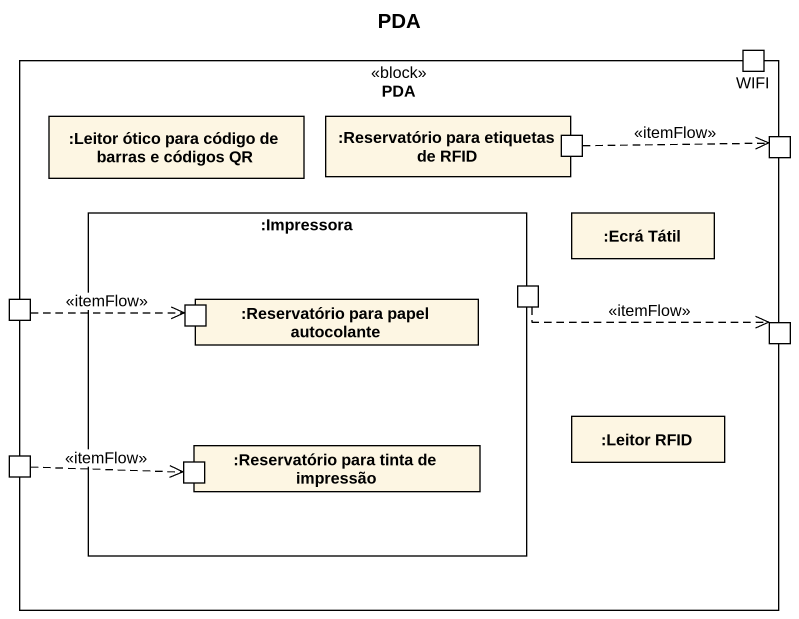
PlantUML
@startuml
title PDA
rectangle PDA <<block>> {
  port WIFI
  rectangle ":Leitor ótico para código de barras e códigos QR" as Leitor_ótico_para_código_de
  rectangle ":Reservatório para etiquetas de RFID" as Reservatório_para_etiquetas {
    port " " as port1
  }
  port " " as port2
  rectangle ":Impressora" as Impressora {
    rectangle ":Reservatório para papel autocolante" as Reservatório_para_papel {
      port " " as port4
    }
    port " " as port5
    rectangle ":Reservatório para tinta de impressão" as Reservatório_para_tinta_de {
      port " " as port8
    }
  }
  rectangle ":Ecrá Tátil" as Ecrá_Tátil
  port " " as port3
  port " " as port6
  port " " as port7
  rectangle ":Leitor RFID" as Leitor_RFID
}
port1 .right.> port2 : <<itemFlow>>
port3 .right.> port4 : <<itemFlow>>
port5 .right.> port6 : <<itemFlow>>
port7 .right.> port8 : <<itemFlow>>
@enduml
